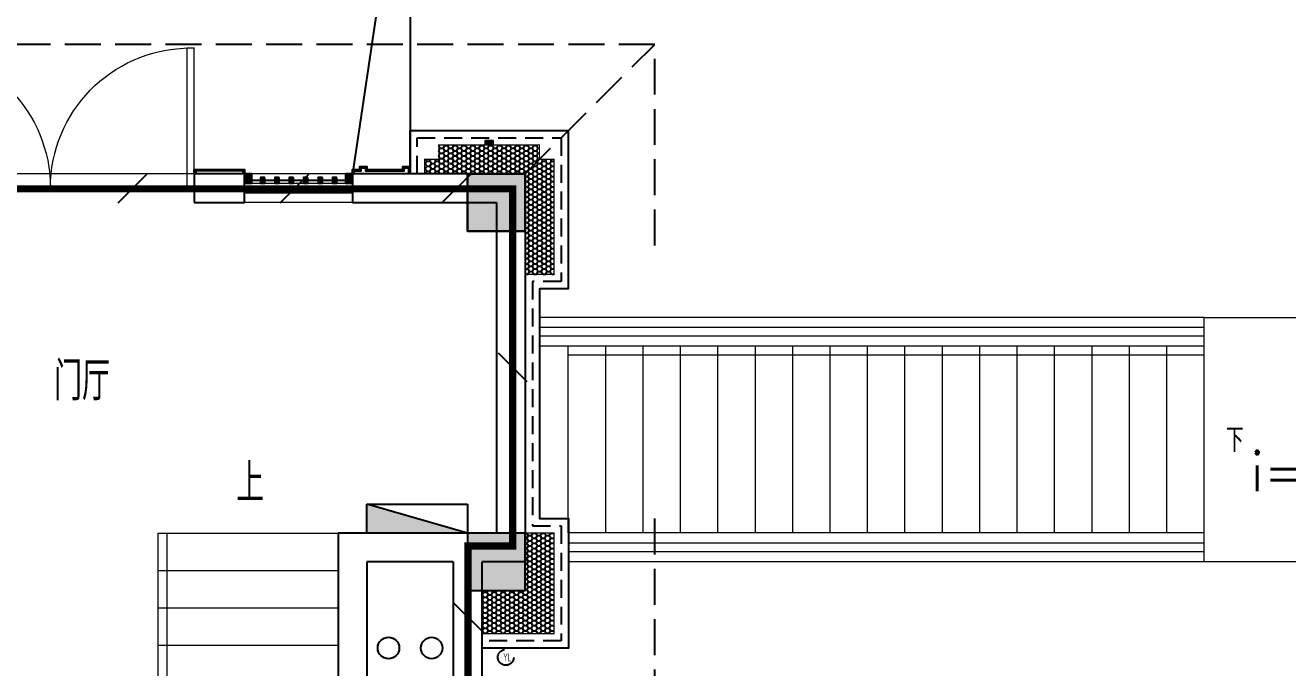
# Model space of a CAD drawing. Extents: x 3753737 to 4713801, y -857380 to 24339.
# Drawn here: x 4136638 to 4145413, y -763600 to -759129 of the extents above; entities that cross this region are included whole.
import ezdxf

# ---------------------------------------------------------------- set-up
doc = ezdxf.new("R2010")
doc.units = 0
doc.header["$LTSCALE"] = 1000
doc.header["$MEASUREMENT"] = 0
for name, pattern in [('#P_--_20B1_001_t3$0$DASH', [0.35, 0.25, -0.1]), ('CENTER2', [1.125, 0.75, -0.125, 0.125, -0.125]), ('DASH', [0.35, 0.25, -0.1]), ('HIDDEN', [0.375, 0.25, -0.125])]:
    doc.linetypes.add(name, pattern=pattern)
doc.layers.get('0').update_dxf_attribs({"linetype": 'CONTINUOUS'})
for name, color, linetype in [('!!电气', 1, 'CONTINUOUS'), ('A-EQPM-MECH', 191, 'CONTINUOUS'), ('EQUIP_消火栓', 7, 'CONTINUOUS'), ('SHTLN', 4, 'CONTINUOUS'), ('VPIPE-消防', 1, 'TG_X'), ('VPIPE-给水', 3, 'TG_J'), ('VPIPE-雨水', 4, 'DASH'), ('WALL', 252, 'CONTINUOUS'), ('WIRE-接地', 2, 'CONTINUOUS'), ('卫生间', 6, 'CONTINUOUS'), ('看线', 185, 'CONTINUOUS'), ('立面', 73, 'CONTINUOUS'), ('立面-看线', 251, 'CONTINUOUS'), ('铝合金', 144, 'CONTINUOUS')]:
    doc.layers.add(name, color=color, linetype=linetype)
for name, color, linetype, lineweight in [('DIM_SYMB', 252, 'CONTINUOUS', 20), ('PUB_HATCH', 8, 'CONTINUOUS', 9), ('PUB_TEXT', 7, 'CONTINUOUS', 20), ('STAIR', 252, 'CONTINUOUS', 20), ('WINDOW', 146, 'CONTINUOUS', 20), ('平面-栏杆', 56, 'CONTINUOUS', 15), ('平面-看线', 252, 'CONTINUOUS', 15)]:
    doc.layers.add(name, color=color, linetype=linetype, lineweight=lineweight)
doc.styles.add('_TCH_DIM', font='SIMPLEX', dxfattribs={"bigfont": 'GBCBIG'})
doc.styles.get("Standard").update_dxf_attribs({"font": 'gbenor.shx', "bigfont": 'gbcbig.shx'})
doc.styles.add('TG_LINETYPE', font='SIMPLEX', dxfattribs={"width": 0.8, "height": 3, "bigfont": 'HZTXT'})
doc.linetypes.add('TG_J', pattern='A,2,-0.22,["J",TG_LINETYPE,S=0.1,R=0,X=-0.18,Y=-0.15],0', length=2.22)
doc.linetypes.add('TG_X', pattern='A,4,-0.3,["X",TG_LINETYPE,S=0.1,R=0,X=-0.23,Y=-0.15],0', length=4.3)

# ---------------------------------------------------------------- blocks, each defined once
blk = doc.blocks.new('A$C1F074C3D')
at = {"layer": 'DIM_SYMB'}
blk.add_lwpolyline([(-625, 4290, 0, 0, 0), (-625, 2580, 64, 0, 0), (-625, 2340, 0, 0, 0)], format="xyseb", dxfattribs=at)
at = {"layer": 'STAIR', "color": 252}
for p, q in [((-1250, 1664), (-1250, 4160)), ((-1250, 4160), (0, 4160)), ((-1190, 4160), (-1190, 1703.5)), ((0, 2496), (0, 4160)), ((-1250, 3900), (0, 3900)), ((-1250, 3640), (0, 3640)), ((-1250, 3380), (0, 3380)), ((-1250, 3120), (0, 3120)), ((-1250, 2860), (0, 2860)), ((-1250, 2600), (0, 2600)), ((0, 2496), (-566.8, 2118.7)), ((-1250, 2340), (-234.4, 2340)), ((-523.7, 1990.8), (-740.3, 2150.2)), ((-740.3, 2150.2), (-699.8, 2030.2)), ((-566.8, 2118.7), (-523.7, 1990.8)), ((-1250, 2080), (-716.6, 2080)), ((-699.8, 2030.2), (-1250, 1664)), ((-644.8, 2080), (-553.8, 2080)), ((-1250, 1820), (-1015.6, 1820))]:
    blk.add_line(p, q, dxfattribs=at)
at = {"layer": 'STAIR', "color": 252, "linetype": '#P_--_20B1_001_t3$0$DASH'}
for p, q in [((0, 2496), (-566.8, 2118.7)), ((0, 0), (0, 2496)), ((-234.4, 2340), (0, 2340)), ((-523.7, 1990.8), (-740.3, 2150.2)), ((-740.3, 2150.2), (-699.8, 2030.2)), ((-566.8, 2118.7), (-523.7, 1990.8)), ((-699.8, 2030.2), (-1250, 1664)), ((-716.6, 2080), (-644.8, 2080)), ((-553.8, 2080), (0, 2080)), ((-1015.6, 1820), (0, 1820)), ((-1250, 0), (-1250, 1664)), ((-1250, 1560), (0, 1560)), ((-1250, 1300), (0, 1300)), ((-1250, 1040), (0, 1040)), ((-1250, 780), (0, 780)), ((-1250, 520), (0, 520)), ((-1250, 260), (0, 260)), ((-1250, 0), (0, 0))]:
    blk.add_line(p, q, dxfattribs=at)
at = {"layer": 'DIM_SYMB', "color": 7, "style": '_TCH_DIM'}
blk.add_text('上', height=270.1, dxfattribs=at).set_placement((-708.4, 4374))
blk = doc.blocks.new('$TwtSys$00000434')
at = {"color": 252}
for p, q in [((-0.5, 0.5), (-0.5, -0.5)), ((-0.5, -0.5), (0.5, 0.5)), ((0.5, 0.5), (-0.5, 0.5)), ((0.5, -0.5), (0.5, 0.5)), ((-0.5, -0.5), (0.5, -0.5))]:
    blk.add_line(p, q, dxfattribs=at)
blk.add_solid([(0.5, -0.5), (0.5, 0.5), (-0.5, -0.5)], dxfattribs=at)
blk = doc.blocks.new('A$C028C60F5')
at = {"color": 252}
blk.add_lwpolyline([(400, 0), (0, 0), (0, -400), (400, -400)], close=True, dxfattribs=at)
at = {"layer": 'PUB_HATCH', "color": 252}
blk.add_solid([(0, -400), (400, -400), (0, 0), (400, 0)], dxfattribs=at)
blk = doc.blocks.new('A$C148B7D8E')
at = {"layer": '卫生间', "color": 252, "linetype": 'DASH'}
blk.add_line((15200, 14500), (16100, 15400), dxfattribs=at)
for points in [[(16100, 14000), (16100, 15400), (7700, 15400), (7700, 10800), (7300, 10800), (7300, 10000), (900, 10000), (900, 9000), (-900, 9000), (-900, -900), (1750, -900), (1750, -2100), (23450, -2100), (23450, -900), (25100, -900)], [(25100, 9000), (24300, 9000), (24300, 10000), (17900, 10000), (17900, 10800), (16100, 10800), (16100, 12200)]]:
    blk.add_lwpolyline(points, dxfattribs=at)
blk = doc.blocks.new('A$C3EFA6995')
for p in [(9700, 100), (9700, -2400), (15900, -2400)]:
    blk.add_blockref('A$C028C60F5', p)
at = {"xscale": -1}
blk.add_blockref('A$C028C60F5', (16300, 100), dxfattribs=at)
blk = doc.blocks.new('$WINLIB2D$00000001')
at = {"color": 0}
for points in [[(-0.5, 0.5), (-0.5, -0.5)], [(-0.5, 0.5), (0.5, 0.5)], [(0.5, -0.5), (0.5, 0.5)], [(0.5, 0.167), (-0.5, 0.167)], [(0.5, -0.167), (-0.5, -0.167)], [(-0.5, -0.5), (0.5, -0.5)]]:
    blk.add_lwpolyline(points, dxfattribs=at)
blk = doc.blocks.new('$DorLib2D$00000002')
for p, q in [((-0.5, 0), (-0.5, 0.4875)), ((-0.475, 0.4875), (-0.5, 0.4875)), ((-0.475, 0), (-0.475, 0.4875)), ((0.475, 0), (0.475, 0.4875)), ((0.475, 0.4875), (0.5, 0.4875)), ((0.5, 0), (0.5, 0.4875)), ((-0.5, 0), (-0.475, 0)), ((0.5, 0), (0.475, 0))]:
    blk.add_line(p, q)
at = {"lineweight": 13}
for centre, start, end in [((-0.4875, 0), 0, 88.5307), ((0.4875, 0), 91.4693, 180)]:
    blk.add_arc(centre, 0.4875, start, end, dxfattribs=at)
blk = doc.blocks.new('A$C66B635E3')
at = {"layer": '立面'}
h = blk.add_hatch(dxfattribs=at)
h.set_pattern_fill('ANSI31', color=252, scale=2)
h.set_pattern_definition([(45, (-879550.0308, -779765.5013), (-2.24506403, 2.24506403), [])])
h.paths.add_polyline_path([(14874.7, 15800), (14824.7, 15800), (14824.7, 15830), (14874.7, 15830)])
h = blk.add_hatch(dxfattribs=at)
h.set_pattern_fill('ANSI31', color=252, scale=2)
h.set_pattern_definition([(45, (-879750.0308, -780835.0008), (-2.24506403, 2.24506403), [])])
edge = h.paths.add_edge_path()
edge.add_line((13150, 15600), (13140, 15600))
edge.add_line((13140, 15600), (13140, 15620))
edge.add_line((13140, 15620), (12810, 15620))
edge.add_line((12810, 15620), (12810, 15600.1))
edge.add_line((12810, 15600.1), (12800, 15600))
edge.add_line((12800, 15600), (12800, 15630))
edge.add_line((12800, 15630), (13150, 15630))
edge.add_line((13150, 15630), (13150, 15600))
h = blk.add_hatch(dxfattribs=at)
h.set_pattern_fill('ANSI31', color=252, scale=2)
h.set_pattern_definition([(45, (-691542.282, -939480.3315), (-2.24506403, 2.24506403), [])])
h.paths.add_polyline_path([(14299.8, 15600.1), (13900.1, 15600.1), (13900.1, 15630.1), (13950.1, 15630.1), (13950.1, 15650.2), (14000.1, 15650.2), (14000.1, 15630.2), (14249.9, 15630), (14250.1, 15650.2), (14299.8, 15650.2)])
h.paths.add_polyline_path([(14289.8, 15600.1), (13910.1, 15600.1), (13910.1, 15620.1), (13960.1, 15620.1), (13960.1, 15640.2), (13990.1, 15640.2), (13990.1, 15620.2), (14259.8, 15620), (14260, 15640.2), (14289.8, 15640.2)])
h = blk.add_hatch(dxfattribs=at)
h.set_pattern_fill('ANSI31', color=252, scale=2)
h.set_pattern_definition([(45, (-690902.5144, -939480.51), (-2.24506403, 2.24506403), [])])
h.paths.add_polyline_path([(13200, 15600), (13150, 15600), (13150, 15533.3), (13200, 15533.3)])
h = blk.add_hatch(dxfattribs=at)
h.set_pattern_fill('ANSI31', color=252, scale=2)
h.set_pattern_definition([(45, (-690992.517, -939480.519), (-2.24506403, 2.24506403), [])])
h.paths.add_polyline_path([(13290, 15573), (13260, 15573), (13260, 15533.3), (13290, 15533.3)])
h = blk.add_hatch(dxfattribs=at)
h.set_pattern_fill('ANSI31', color=252, scale=2)
h.set_pattern_definition([(45, (-691092.517, -939480.518), (-2.24506403, 2.24506403), [])])
h.paths.add_polyline_path([(13390, 15573), (13360, 15573), (13360, 15533.3), (13390, 15533.3)])
h = blk.add_hatch(dxfattribs=at)
h.set_pattern_fill('ANSI31', color=252, scale=2)
h.set_pattern_definition([(45, (-691192.517, -939480.517), (-2.24506403, 2.24506403), [])])
h.paths.add_polyline_path([(13490, 15573), (13460, 15573), (13460, 15533.3), (13490, 15533.3)])
h = blk.add_hatch(dxfattribs=at)
h.set_pattern_fill('ANSI31', color=252, scale=2)
h.set_pattern_definition([(45, (-691292.517, -939480.5162), (-2.24506403, 2.24506403), [])])
h.paths.add_polyline_path([(13590, 15573), (13560, 15573), (13560, 15533.3), (13590, 15533.3)])
h = blk.add_hatch(dxfattribs=at)
h.set_pattern_fill('ANSI31', color=252, scale=2)
h.set_pattern_definition([(45, (-691392.517, -939480.5153), (-2.24506403, 2.24506403), [])])
h.paths.add_polyline_path([(13690, 15573), (13660, 15573), (13660, 15533.3), (13690, 15533.3)])
h = blk.add_hatch(dxfattribs=at)
h.set_pattern_fill('ANSI31', color=252, scale=2)
h.set_pattern_definition([(45, (-691492.517, -939480.5144), (-2.24506403, 2.24506403), [])])
h.paths.add_polyline_path([(13790, 15573), (13760, 15573), (13760, 15533.3), (13790, 15533.3)])
h = blk.add_hatch(dxfattribs=at)
h.set_pattern_fill('ANSI31', color=252, scale=2)
h.set_pattern_definition([(45, (-691602.5177, -939480.5138), (-2.24506403, 2.24506403), [])])
h.paths.add_polyline_path([(13900, 15600), (13850, 15600), (13850, 15533.3), (13900, 15533.3)])
at = {"layer": '立面-看线'}
h = blk.add_hatch(dxfattribs=at)
h.set_pattern_fill('HONEY', color=252, scale=13)
h.set_pattern_definition([(0, (-420517.216, -516416.725), (30.95625, 17.872595), [20.6375, -41.275]), (120, (-420517.216, -516416.725), (-30.9562463, 17.8726014), [20.6375, -41.275]), (60, (-420517.216, -516416.725), (3.7e-06, 35.7451964), [-41.275, 20.6375])])
h.paths.add_polyline_path([(14499.7, 15700), (14499.7, 15800), (15199.7, 15800), (15199.7, 15700), (15299.7, 15700), (15299.7, 14900), (15100, 14900), (15100, 15600), (14400.6, 15600), (14400.6, 15700)])
h = blk.add_hatch(dxfattribs=at)
h.set_pattern_fill('HONEY', color=252, scale=13)
h.set_pattern_definition([(0, (-420616.579, -519916.725), (30.95625, 17.872595), [20.6375, -41.275]), (120, (-420616.579, -519916.725), (-30.9562463, 17.8726014), [20.6375, -41.275]), (60, (-420616.579, -519916.725), (3.7e-06, 35.7451964), [-41.275, 20.6375])])
h.paths.add_polyline_path([(14800, 12700), (15100, 12700), (15100, 13100), (15299.4, 13100), (15299.4, 12400), (14800, 12400)])
at = {"color": 252, "const_width": 8}
for points in [[(15100, 14900), (15299.7, 14900), (15299.7, 15700), (15199.7, 15700), (15199.7, 15800), (14909.7, 15800), (14909.7, 15800), (14789.7, 15800), (14789.7, 15800), (14499.7, 15800), (14499.7, 15700), (14399.7, 15700), (14399.7, 15600)], [(15100, 13100), (15300, 13100), (15300, 12400), (14800, 12400)]]:
    blk.add_lwpolyline(points, dxfattribs=at)
at = {"layer": 'A-EQPM-MECH', "color": 252}
for points in [[(9300.3, 15600), (9300.3, 18300), (14300.2, 18300), (14300.2, 15600)], [(14300, 18300), (13900, 15600)]]:
    blk.add_lwpolyline(points, dxfattribs=at)
at = {"layer": 'DIM_SYMB', "color": 252}
blk.add_lwpolyline([(19919.1, 13750.2, 0, 0, 0), (15549.7, 13750.3, 40, 0, 0), (15399.7, 13750.3, 0, 0, 0)], format="xyseb", dxfattribs=at)
at = {"layer": 'STAIR', "color": 252}
for p, q in [((19819.7, 14400.2), (15399.7, 14400.2)), ((15399.7, 13100.2), (15399.7, 14400.2)), ((15659.7, 13100.2), (15659.7, 14400.2)), ((15919.7, 13100.2), (15919.7, 14400.2)), ((16179.7, 13100.2), (16179.7, 14400.2)), ((16439.7, 13100.2), (16439.7, 14400.2)), ((16699.7, 13100.2), (16699.7, 14400.2)), ((16959.7, 13100.2), (16959.7, 14400.2)), ((17219.7, 13100.2), (17219.7, 14400.2)), ((17479.7, 13100.2), (17479.7, 14400.2)), ((17739.7, 13100.2), (17739.7, 14400.2)), ((17999.7, 13100.2), (17999.7, 14400.2)), ((18259.7, 13100.2), (18259.7, 14400.2)), ((18519.7, 13100.2), (18519.7, 14400.2)), ((18779.7, 13100.2), (18779.7, 14400.2)), ((19039.7, 13100.2), (19039.7, 14400.2)), ((19299.7, 13100.2), (19299.7, 14400.2)), ((19559.7, 13100.2), (19559.7, 14400.2)), ((19819.7, 13100.2), (19819.7, 14400.2)), ((15399.7, 14340.2), (19819.7, 14340.2)), ((19819.7, 13100.2), (15399.7, 13100.2))]:
    blk.add_line(p, q, dxfattribs=at)
blk.add_lwpolyline([(19819.7, 14600.2), (21319.7, 14600.2), (21319.7, 12900.2), (19819.7, 12900.2)], close=True, dxfattribs=at)
at = {"layer": 'VPIPE-消防', "color": 252, "linetype": 'Continuous'}
blk.add_circle((14150, 12300), 75, dxfattribs=at)
at = {"layer": 'VPIPE-给水', "color": 252, "linetype": 'Continuous'}
blk.add_circle((14450, 12300), 75, dxfattribs=at)
at = {"layer": 'VPIPE-雨水', "color": 252}
blk.add_circle((14965, 12235), 55, dxfattribs=at)
at = {"layer": 'WALL', "color": 252}
for p, q in [((13150, 15600), (12800, 15600)), ((12800, 15600), (12800, 15400)), ((13150, 15400), (13150, 15600)), ((15100, 15600), (13900, 15600)), ((13900, 15600), (13900, 15400)), ((15100, 15600), (15100, 12900)), ((12800, 15400), (13150, 15400)), ((13900, 15400), (14900, 15400)), ((14900, 15400), (14900, 13100)), ((13800, 13100), (13800, 10900)), ((14700, 13100), (13800, 13100)), ((14900, 13100), (14700, 13100)), ((14000, 12900), (14000, 11000)), ((14600, 12900), (14000, 12900)), ((14600, 12900), (14600, 12100)), ((14800, 12100), (14800, 12900)), ((15100, 12900), (14800, 12900))]:
    blk.add_line(p, q, dxfattribs=at)
at = {"layer": 'WINDOW', "color": 252}
blk.add_line((12800, 15600), (10800, 15600), dxfattribs=at)
at = {"layer": '平面-栏杆', "color": 252}
for p, q in [((19819.7, 14530.2), (15200, 14530.2)), ((19819.7, 14470.2), (15200, 14470.2)), ((19819.7, 13030.2), (15400, 13030.2)), ((19819.7, 12970.2), (15400, 12970.2))]:
    blk.add_line(p, q, dxfattribs=at)
at = {"layer": '平面-看线', "color": 252}
for p, q in [((19819.7, 14600.2), (15200, 14600.2)), ((19819.7, 14400.2), (19819.7, 14600.2)), ((19819.7, 14400.2), (15200, 14400.2)), ((19819.7, 13100.2), (15400, 13100.2)), ((19819.7, 12900.2), (19819.7, 13100.2)), ((19819.7, 12900.2), (15400, 12900.2))]:
    blk.add_line(p, q, dxfattribs=at)
at = {"layer": '看线', "color": 252}
blk.add_lwpolyline([(14299.7, 15600), (14299.7, 15900), (15399.7, 15900), (15399.7, 14800), (15200, 14800), (15200, 13200), (15400, 13200), (15400, 12300), (14800, 12300)], dxfattribs=at)
at = {"layer": '看线', "color": 252, "linetype": 'HIDDEN', "ltscale": 0.5}
blk.add_lwpolyline([(14349.7, 15600), (14349.7, 15850), (15349.7, 15850), (15349.7, 14850), (15150, 14850), (15150, 13150), (15350, 13150), (15350, 12350), (14800, 12350)], dxfattribs=at)
at = {"layer": '立面', "color": 252}
for p, q in [((13690, 15573), (13660, 15573)), ((13660, 15573), (13660, 15533.3)), ((13660, 15533.3), (13690, 15533.3)), ((13690, 15533.3), (13690, 15573))]:
    blk.add_line(p, q, dxfattribs=at)
for points in [[(14874.7, 15800), (14824.7, 15800), (14824.7, 15830), (14874.7, 15830)], [(13200, 15600), (13150, 15600), (13150, 15533.3), (13200, 15533.3)], [(13290, 15573), (13260, 15573), (13260, 15533.3), (13290, 15533.3)], [(13390, 15573), (13360, 15573), (13360, 15533.3), (13390, 15533.3)], [(13490, 15573), (13460, 15573), (13460, 15533.3), (13490, 15533.3)], [(13590, 15573), (13560, 15573), (13560, 15533.3), (13590, 15533.3)], [(13900, 15600), (13850, 15600), (13850, 15533.3), (13900, 15533.3)]]:
    blk.add_lwpolyline(points, close=True, dxfattribs=at)
blk.add_lwpolyline([(13150, 15600), (13140, 15600), (13140, 15620), (12810, 15620), (12810, 15600.1), (12800, 15600), (12800, 15630), (13150, 15630), (13150, 15600)], dxfattribs=at)
at = {"layer": '铝合金', "color": 252}
for p, q in [((13260, 15553.2), (13200, 15553.2)), ((13360, 15553.2), (13290, 15553.2)), ((13460, 15553.2), (13390, 15553.2)), ((13560, 15553.2), (13490, 15553.2)), ((13660, 15553.2), (13590, 15553.2)), ((13760, 15553.2), (13690, 15553.2)), ((13850, 15553.2), (13790, 15553.2))]:
    blk.add_line(p, q, dxfattribs=at)
for points in [[(14874.7, 15800), (14824.7, 15800), (14824.7, 15830), (14874.7, 15830)], [(13200, 15600), (13150, 15600), (13150, 15533.3), (13200, 15533.3)], [(13290, 15573), (13260, 15573), (13260, 15533.3), (13290, 15533.3)], [(13390, 15573), (13360, 15573), (13360, 15533.3), (13390, 15533.3)], [(13490, 15573), (13460, 15573), (13460, 15533.3), (13490, 15533.3)], [(13590, 15573), (13560, 15573), (13560, 15533.3), (13590, 15533.3)], [(13690, 15573), (13660, 15573), (13660, 15533.3), (13690, 15533.3)], [(13790, 15573), (13760, 15573), (13760, 15533.3), (13790, 15533.3)], [(13900, 15600), (13850, 15600), (13850, 15533.3), (13900, 15533.3)]]:
    blk.add_lwpolyline(points, close=True, dxfattribs=at)
for points in [[(13150, 15600), (13140, 15600), (13140, 15620), (12810, 15620), (12810, 15600.1), (12800, 15600), (12800, 15630), (13150, 15630), (13150, 15600)], [(13900.1, 15600.1), (13900.1, 15630.1), (13950.1, 15630.1), (13950.1, 15650.2), (14000.1, 15650.2), (14000.1, 15630.2), (14249.9, 15630), (14250.1, 15650.2), (14299.8, 15650.2), (14299.8, 15600.1)], [(13910.1, 15600.1), (13910.1, 15620.1), (13960.1, 15620.1), (13960.1, 15640.2), (13990.1, 15640.2), (13990.1, 15620.2), (14259.8, 15620), (14260, 15640.2), (14289.8, 15640.2), (14289.8, 15600.1)]]:
    blk.add_lwpolyline(points, dxfattribs=at)
at = {"color": 252}
for name, p in [('A$C148B7D8E', (-100, 1100)), ('A$C3EFA6995', (-1200, 15500)), ('A$C028C60F5', (14700, 15600)), ('A$C1F074C3D', (13800, 8940))]:
    blk.add_blockref(name, p, dxfattribs=at)
at = {"layer": 'EQUIP_消火栓', "color": 252, "xscale": -700, "yscale": 200, "zscale": 700}
blk.add_blockref('$TwtSys$00000434', (14350, 13200), dxfattribs=at)
at = {"layer": 'WINDOW', "color": 252, "rotation": 180}
for name, p, xscale, yscale, zscale in [('$DorLib2D$00000002', (11800, 15500), 2000, -2000, 2000), ('$WINLIB2D$00000001', (13525, 15500), 750.0034281517146, -200, 750.0034281517146)]:
    blk.add_blockref(name, p, dxfattribs=dict(at, xscale=xscale, yscale=yscale, zscale=zscale))
at = {"layer": 'DIM_SYMB', "color": 7, "style": '_TCH_DIM'}
blk.add_text('下', height=168.8, dxfattribs=at).set_placement((19971.6, 13662.7))
at = {"layer": 'PUB_TEXT', "color": 252}
blk.add_text('门厅', height=270.07, dxfattribs=at).set_placement((11825.1, 14022.8))
at = {"layer": 'PUB_TEXT', "color": 252, "style": '_TCH_DIM'}
blk.add_text('i=1：10', height=270.07, rotation=359.99864, dxfattribs=at).set_placement((20140.9, 13390.2))
at = {"layer": 'PUB_TEXT', "color": 252, "width": 0.6}
blk.add_text('YL', height=56, dxfattribs=at).set_placement((14946.8, 12207))
blk = doc.blocks.new('$TelecSys$00000008')
blk.add_line((0.4, 0.4), (-0.4, -0.4))

msp = doc.modelspace()

# ---------------------------------------------------------------- linework, layer by layer
at = {"layer": 'WIRE-接地', "color": 2, "linetype": 'CENTER2', "const_width": 50}
msp.add_lwpolyline([(4125013.6, -766667.6), (4126820.6, -766667.6), (4133220.5, -766667.6), (4133220.5, -764869), (4135319.5, -764869), (4135319.5, -762768.7), (4133612.3, -762768.7), (4133612.3, -760267.5), (4140026.7, -760267.5), (4140026.7, -762753), (4139715.8, -762753), (4139715.8, -764866.5), (4141820.3, -764866.5), (4141820.3, -765665), (4141820.3, -766660.7), (4158211.3, -766660.7), (4158211.3, -764865.5), (4160312, -764865.5), (4160312, -762864.5), (4160015.1, -762862.1), (4160015.1, -760266.7), (4166415.9, -760266.7)], dxfattribs=at)

# ---------------------------------------------------------------- block references
at = {"layer": '!!电气'}
msp.add_blockref('A$C66B635E3', (4125013.4, -775762.1), dxfattribs=at)
at = {"layer": 'SHTLN', "color": 2, "xscale": 250, "yscale": 250, "zscale": 250}
for p in [(4137382, -760267.5), (4138507, -760267.5), (4139632, -760267.5)]:
    msp.add_blockref('$TelecSys$00000008', p, dxfattribs=at)
at = {"layer": 'SHTLN', "color": 2, "xscale": 250, "yscale": 250, "zscale": 250, "rotation": 270}
for p in [(4140026.7, -761510.3), (4139715.8, -763247.3)]:
    msp.add_blockref('$TelecSys$00000008', p, dxfattribs=at)

doc.saveas('drawing.dxf')
